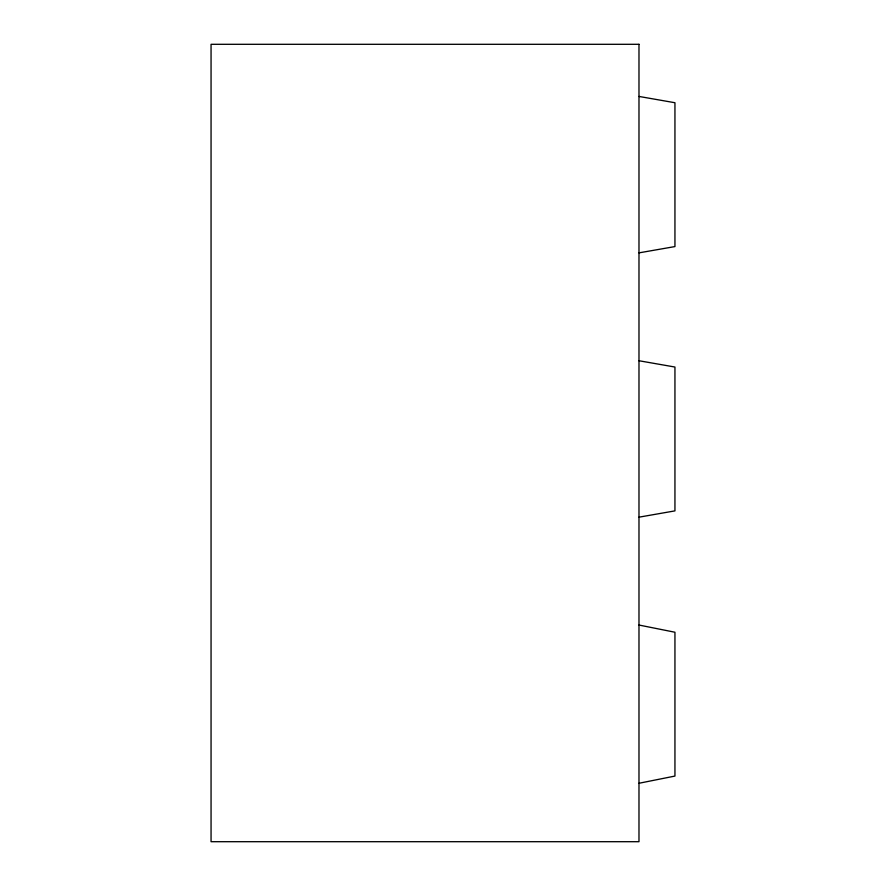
<?xml version="1.0" encoding="UTF-8"?>
<svg xmlns="http://www.w3.org/2000/svg" width="886" height="886" viewBox="0 0 886 886"><rect width="100%" height="100%" fill="white"/><g stroke="black" fill="none" stroke-linecap="round" stroke-linejoin="round"><path stroke-width="1.33" d="M638.983 783.268L674.944 776.07L674.944 632.239L638.983 625.04M638.983 252.864L674.944 246.574L674.944 102.732L638.983 96.441M638.983 517.169L674.944 510.879L674.944 367.037L638.983 360.746M638.983 44.3L211.056 44.3L211.056 841.7L638.983 841.7L638.983 44.3"/></g></svg>
